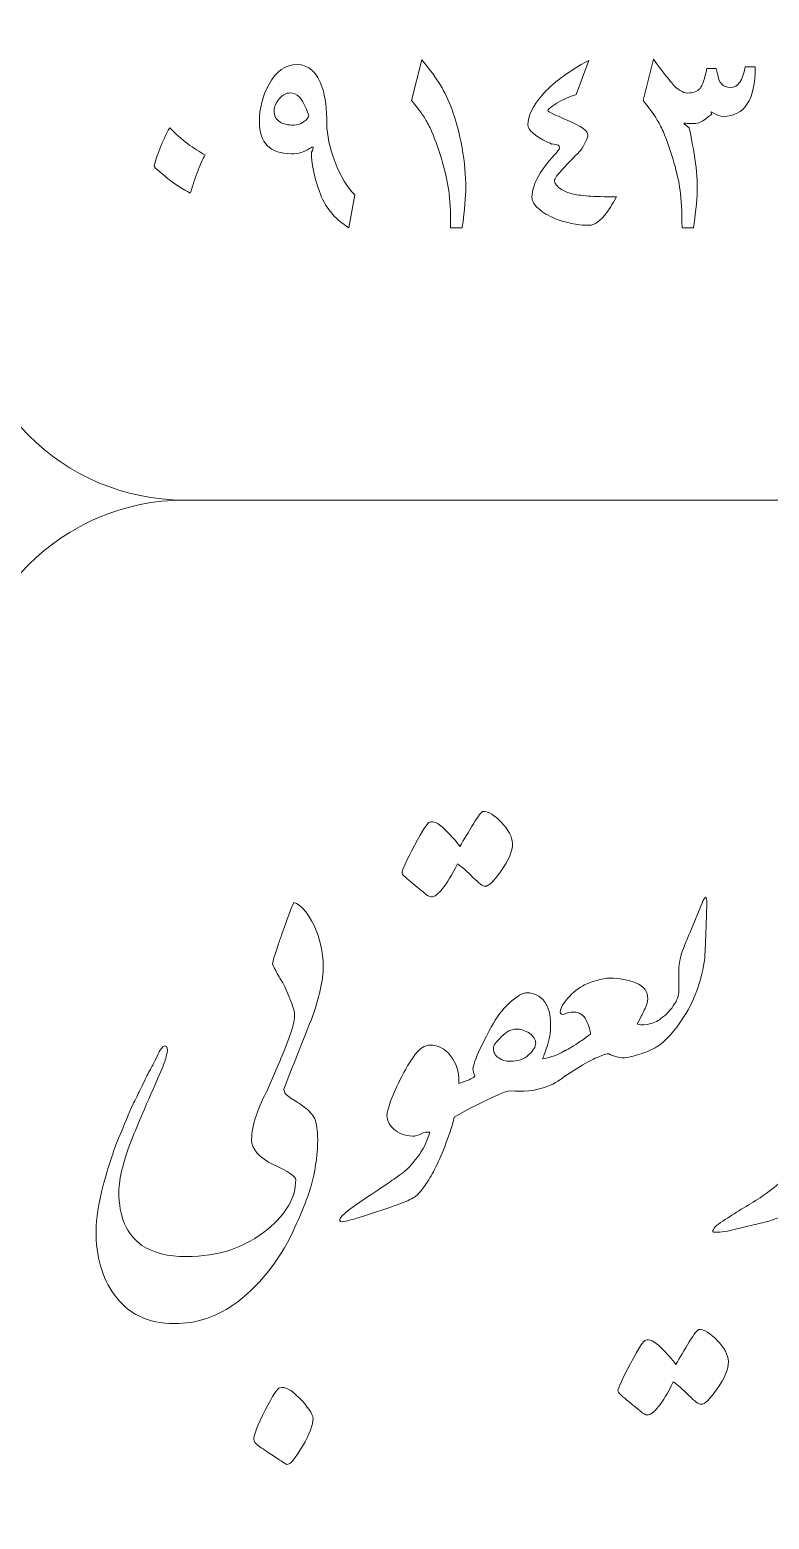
# Model space of a CAD drawing. Header units: millimetres. Extents: x 62 to 462, y 96 to 456.
# Drawn here: x 343.06 to 351.42, y 244.77 to 261.63 of the extents above; entities that cross this region are included whole.
import ezdxf

# ---------------------------------------------------------------- set-up
doc = ezdxf.new("R2010")
doc.units = ezdxf.units.MM
doc.header["$MEASUREMENT"] = 0
doc.layers.add('Layer 1', color=7, linetype='Continuous')

msp = doc.modelspace()

# ---------------------------------------------------------------- linework, layer by layer
at = {"layer": 'Layer 1', "color": 250, "lineweight": 18}
for points, knots in [([(344.8067, 276.3033), (344.8067, 276.3033), (359.8067, 276.3033), (359.8067, 276.3033), (361.1837, 276.3033), (362.3067, 275.1803), (362.3067, 273.8033), (362.3067, 273.8033), (362.3067, 258.8033), (362.3067, 258.8033), (362.3067, 257.4264), (361.1837, 256.3033), (359.8067, 256.3033), (359.8067, 256.3033), (344.8067, 256.3033), (344.8067, 256.3033), (343.4298, 256.3033), (342.3067, 257.4264), (342.3067, 258.8033), (342.3067, 258.8033), (342.3067, 273.8033), (342.3067, 273.8033), (342.3067, 275.1803), (343.4298, 276.3033), (344.8067, 276.3033)], [0, 0, 0, 0, 0.125, 0.125, 0.125, 0.25, 0.25, 0.25, 0.375, 0.375, 0.375, 0.5, 0.5, 0.5, 0.625, 0.625, 0.625, 0.75, 0.75, 0.75, 0.875, 0.875, 0.875, 1, 1, 1, 1]), ([(344.8067, 256.3033), (344.8067, 256.3033), (359.8067, 256.3033), (359.8067, 256.3033), (361.1837, 256.3033), (362.3067, 255.1803), (362.3067, 253.8033), (362.3067, 253.8033), (362.3067, 238.8033), (362.3067, 238.8033), (362.3067, 237.4264), (361.1837, 236.3033), (359.8067, 236.3033), (359.8067, 236.3033), (344.8067, 236.3033), (344.8067, 236.3033), (343.4298, 236.3033), (342.3067, 237.4264), (342.3067, 238.8033), (342.3067, 238.8033), (342.3067, 253.8033), (342.3067, 253.8033), (342.3067, 255.1803), (343.4298, 256.3033), (344.8067, 256.3033)], [0, 0, 0, 0, 0.125, 0.125, 0.125, 0.25, 0.25, 0.25, 0.375, 0.375, 0.375, 0.5, 0.5, 0.5, 0.625, 0.625, 0.625, 0.75, 0.75, 0.75, 0.875, 0.875, 0.875, 1, 1, 1, 1]), ([(347.2684, 252.0841), (347.2684, 252.1147), (347.3154, 252.217), (347.4095, 252.3945), (347.5036, 252.5709), (347.5612, 252.6591), (347.5812, 252.6591), (347.62, 252.6756), (347.6776, 252.6474), (347.7517, 252.5756), (347.827, 252.5027), (347.8834, 252.4392), (347.9222, 252.3839), (347.9681, 252.4592), (348.0198, 252.545), (348.0763, 252.6391), (348.1327, 252.7332), (348.1692, 252.7802), (348.188, 252.7802), (348.2456, 252.7802), (348.3138, 252.7379), (348.3926, 252.6544), (348.4726, 252.5709), (348.5137, 252.4921), (348.5184, 252.418), (348.5184, 252.331), (348.4761, 252.2275), (348.3914, 252.1088), (348.3079, 251.9912), (348.2479, 251.9324), (348.208, 251.9324), (348.1833, 251.9324), (348.1374, 251.9665), (348.0704, 252.0323), (348.0045, 252.0994), (347.9457, 252.1511), (347.8952, 252.1876), (347.7705, 251.9371), (347.6717, 251.8124), (347.5988, 251.8124), (347.58, 251.8124), (347.5542, 251.8266), (347.5189, 251.8571), (347.4871, 251.8842), (347.4377, 251.9253), (347.3695, 251.9806), (347.3013, 252.0359), (347.2684, 252.07), (347.2684, 252.0841)], [0, 0, 0, 0, 0.0625, 0.0625, 0.0625, 0.125, 0.125, 0.125, 0.1875, 0.1875, 0.1875, 0.25, 0.25, 0.25, 0.3125, 0.3125, 0.3125, 0.375, 0.375, 0.375, 0.4375, 0.4375, 0.4375, 0.5, 0.5, 0.5, 0.5625, 0.5625, 0.5625, 0.625, 0.625, 0.625, 0.6875, 0.6875, 0.6875, 0.75, 0.75, 0.75, 0.8125, 0.8125, 0.8125, 0.875, 0.875, 0.875, 0.9375, 0.9375, 0.9375, 1, 1, 1, 1]), ([(346.0655, 248.6092), (346.0655, 248.6481), (345.9831, 248.7057), (345.8173, 248.7809), (345.6492, 248.8597), (345.5657, 248.955), (345.5657, 249.0679), (345.5657, 249.1478), (345.5833, 249.2395), (345.6198, 249.3418), (345.6551, 249.443), (345.6974, 249.5406), (345.748, 249.6323), (345.748, 249.6323), (345.7492, 249.6344), (345.7492, 249.6344), (345.7492, 249.6344), (345.7491, 249.6347), (345.7491, 249.6347), (345.8267, 249.8181), (345.8761, 249.9345), (345.8973, 249.9827), (346.0008, 250.2238), (346.0525, 250.3884), (346.0525, 250.4755), (346.0525, 250.5049), (346.0384, 250.5566), (346.0102, 250.6307), (345.9784, 250.7106), (345.9478, 250.7812), (345.9173, 250.84), (345.9043, 250.8635), (345.8902, 250.8859), (345.8761, 250.9094), (345.862, 250.9329), (345.8502, 250.9552), (345.8385, 250.9788), (345.8103, 251.0199), (345.7997, 251.0517), (345.8044, 251.0752), (345.8244, 251.1387), (345.8432, 251.1963), (345.8596, 251.2469), (345.8749, 251.2974), (345.8902, 251.3409), (345.9043, 251.3774), (345.9655, 251.562), (346.0125, 251.6855), (346.0454, 251.7502), (346.1231, 251.7243), (346.1995, 251.6373), (346.2724, 251.4879), (346.3418, 251.3386), (346.3759, 251.1857), (346.3759, 251.0305), (346.3759, 250.8694), (346.3312, 250.6671), (346.2418, 250.4237), (346.1889, 250.2932), (346.136, 250.1615), (346.0842, 250.0286), (346.0325, 249.8969), (345.9819, 249.7652), (345.9314, 249.6347), (345.9314, 249.6347), (345.9311, 249.6341), (345.9311, 249.6341), (345.9311, 249.6341), (345.9314, 249.6323), (345.9314, 249.6323), (345.9314, 249.6006), (345.9573, 249.5676), (346.009, 249.5359), (346.0607, 249.5041), (346.1125, 249.4688), (346.1654, 249.4312), (346.2183, 249.3924), (346.256, 249.3501), (346.2795, 249.3019), (346.3018, 249.249), (346.3136, 249.1713), (346.3136, 249.0679), (346.3136, 248.9162), (346.2936, 248.7609), (346.2548, 248.6022), (346.216, 248.4481), (346.1431, 248.2576), (346.0372, 248.0307), (345.8702, 247.6791), (345.6433, 247.3992), (345.3552, 247.1899), (345.2505, 247.1229), (345.1471, 247.0723), (345.0459, 247.0382), (344.9354, 247.0018), (344.8166, 246.9829), (344.6908, 246.9829), (344.3945, 246.9829), (344.1675, 247.0935), (344.0088, 247.3134), (343.8735, 247.5015), (343.8053, 247.7438), (343.8053, 248.0377), (343.8053, 248.1683), (343.8324, 248.3388), (343.8876, 248.5505), (343.9429, 248.7551), (344.0005, 248.9315), (344.0605, 249.0808), (344.1252, 249.2348), (344.1793, 249.3654), (344.2251, 249.47), (344.2392, 249.4959), (344.2592, 249.5347), (344.2839, 249.5864), (344.3098, 249.637), (344.3415, 249.7052), (344.3804, 249.7875), (344.4086, 249.8381), (344.4333, 249.8839), (344.4544, 249.9251), (344.4768, 249.9663), (344.4944, 250.0039), (344.5085, 250.0356), (344.5426, 250.098), (344.5685, 250.1274), (344.5873, 250.125), (344.6132, 250.1203), (344.6191, 250.0944), (344.6085, 250.0462), (344.5967, 249.9886), (344.5814, 249.9392), (344.5638, 249.8981), (344.4003, 249.5206), (344.2875, 249.2584), (344.2251, 249.109), (344.1181, 248.835), (344.064, 248.6245), (344.064, 248.4752), (344.064, 248.1918), (344.151, 247.9907), (344.3251, 247.8684), (344.4544, 247.7837), (344.6202, 247.7414), (344.8249, 247.7414), (345.1929, 247.7414), (345.4998, 247.8449), (345.748, 248.0507), (345.9596, 248.2282), (346.0655, 248.414), (346.0655, 248.6092)], [0, 0, 0, 0, 0.02, 0.02, 0.02, 0.04, 0.04, 0.04, 0.06, 0.06, 0.06, 0.08, 0.08, 0.08, 0.1, 0.1, 0.1, 0.12, 0.12, 0.12, 0.14, 0.14, 0.14, 0.16, 0.16, 0.16, 0.18, 0.18, 0.18, 0.2, 0.2, 0.2, 0.22, 0.22, 0.22, 0.24, 0.24, 0.24, 0.26, 0.26, 0.26, 0.28, 0.28, 0.28, 0.3, 0.3, 0.3, 0.32, 0.32, 0.32, 0.34, 0.34, 0.34, 0.36, 0.36, 0.36, 0.38, 0.38, 0.38, 0.4, 0.4, 0.4, 0.42, 0.42, 0.42, 0.44, 0.44, 0.44, 0.46, 0.46, 0.46, 0.48, 0.48, 0.48, 0.5, 0.5, 0.5, 0.52, 0.52, 0.52, 0.54, 0.54, 0.54, 0.56, 0.56, 0.56, 0.58, 0.58, 0.58, 0.6, 0.6, 0.6, 0.62, 0.62, 0.62, 0.64, 0.64, 0.64, 0.66, 0.66, 0.66, 0.68, 0.68, 0.68, 0.7, 0.7, 0.7, 0.72, 0.72, 0.72, 0.74, 0.74, 0.74, 0.76, 0.76, 0.76, 0.78, 0.78, 0.78, 0.8, 0.8, 0.8, 0.82, 0.82, 0.82, 0.84, 0.84, 0.84, 0.86, 0.86, 0.86, 0.88, 0.88, 0.88, 0.9, 0.9, 0.9, 0.92, 0.92, 0.92, 0.94, 0.94, 0.94, 0.96, 0.96, 0.96, 0.98, 0.98, 0.98, 1, 1, 1, 1]), ([(350.1965, 250.4343), (350.2517, 250.4731), (350.2988, 250.5213), (350.3376, 250.5789), (350.3787, 250.6366), (350.3999, 250.6942), (350.3999, 250.7518), (350.3999, 250.7518), (350.3999, 250.9788), (350.3999, 250.9788), (350.3999, 251.034), (350.4093, 251.0952), (350.427, 251.161), (350.4599, 251.2527), (350.4928, 251.3374), (350.5269, 251.4127), (350.5269, 251.4127), (350.668, 251.7537), (350.668, 251.7537), (350.6704, 251.7702), (350.6821, 251.789), (350.7033, 251.809), (350.7127, 251.809), (350.7162, 251.7854), (350.7162, 251.7372), (350.7162, 251.7372), (350.7104, 251.4926), (350.7104, 251.4926), (350.7104, 251.4926), (350.6962, 251.1963), (350.6962, 251.1963), (350.6962, 251.0928), (350.6751, 250.9752), (350.6339, 250.8447), (350.5951, 250.713), (350.5445, 250.5978), (350.4822, 250.4966), (350.3885, 250.3432), (350.2937, 250.2259), (350.1976, 250.146), (350.1976, 250.146), (350.1965, 250.1438), (350.1965, 250.1438), (350.1412, 250.1074), (350.0789, 250.0756), (350.0107, 250.0498), (349.9413, 250.0227), (349.8743, 250.0051), (349.8108, 249.9957), (349.7755, 249.9886), (349.739, 249.991), (349.7002, 250.0004), (349.6614, 250.011), (349.6308, 250.0227), (349.6108, 250.0368), (349.5826, 250.0368), (349.5438, 250.0251), (349.4933, 250.0027), (349.445, 249.9816), (349.3851, 249.9522), (349.3145, 249.9134), (349.3145, 249.9134), (349.1111, 249.7852), (349.1111, 249.7852), (349.1111, 249.7852), (349.1108, 249.7861), (349.1108, 249.7861), (349.0462, 249.7286), (348.9686, 249.6851), (348.8771, 249.6558), (348.7736, 249.6158), (348.6431, 249.6041), (348.4843, 249.617), (348.4514, 249.617), (348.3044, 249.5523), (348.0398, 249.4206), (348.0398, 249.4206), (347.8581, 249.3204), (347.8581, 249.3204), (347.8581, 249.3204), (347.8446, 249.2678), (347.8446, 249.2678), (347.8305, 249.2101), (347.8129, 249.1549), (347.7952, 249.1043), (347.7141, 248.8821), (347.64, 248.7174), (347.5706, 248.6116), (347.5024, 248.5058), (347.4483, 248.4411), (347.4095, 248.4152), (347.3696, 248.3905), (347.3119, 248.3635), (347.2331, 248.3341), (347.1555, 248.3059), (347.0368, 248.2659), (346.8768, 248.2141), (346.7169, 248.1624), (346.6228, 248.1365), (346.5923, 248.1365), (346.5746, 248.1365), (346.5652, 248.1412), (346.5652, 248.1506), (346.5464, 248.1753), (346.6417, 248.2588), (346.851, 248.3988), (347.0603, 248.5387), (347.1955, 248.6304), (347.2555, 248.6739), (347.3166, 248.7174), (347.379, 248.7809), (347.4413, 248.8656), (347.5048, 248.9491), (347.5518, 249.0443), (347.5812, 249.149), (347.5495, 249.1537), (347.5165, 249.1478), (347.4836, 249.1302), (347.4495, 249.1137), (347.4166, 249.1043), (347.3848, 249.1043), (347.3002, 249.1067), (347.2284, 249.1349), (347.1708, 249.1878), (347.1144, 249.2395), (347.0897, 249.2983), (347.0991, 249.363), (347.1085, 249.4018), (347.1214, 249.4477), (347.1391, 249.4994), (347.1555, 249.5512), (347.192, 249.6335), (347.2473, 249.7452), (347.3025, 249.8581), (347.3578, 249.951), (347.4142, 250.0239), (347.4707, 250.098), (347.5259, 250.1344), (347.5812, 250.1344), (347.6753, 250.1344), (347.7541, 250.0944), (347.8176, 250.0145), (347.8811, 249.9333), (347.9117, 249.8369), (347.9117, 249.7252), (347.9117, 249.7252), (347.9115, 249.7016), (347.9115, 249.7016), (347.9115, 249.7016), (347.9763, 249.724), (347.9763, 249.724), (348.0527, 249.7522), (348.0916, 249.7722), (348.0916, 249.7863), (348.0774, 249.8098), (348.0704, 249.8381), (348.0704, 249.8722), (348.0751, 249.9027), (348.0868, 249.9404), (348.1057, 249.9862), (348.1374, 250.0709), (348.1962, 250.1908), (348.2809, 250.3449), (348.3338, 250.446), (348.4008, 250.5354), (348.4843, 250.613), (348.5666, 250.6894), (348.6337, 250.7271), (348.6842, 250.7271), (348.7642, 250.7271), (348.83, 250.693), (348.8806, 250.6271), (348.9265, 250.5624), (348.9488, 250.4778), (348.9488, 250.3719), (348.9488, 250.2779), (348.9359, 250.1932), (348.91, 250.1191), (348.8829, 250.0439), (348.8665, 249.998), (348.8594, 249.9792), (348.8594, 249.9792), (348.9006, 249.9862), (348.9006, 249.9862), (348.99, 250.0086), (349.0605, 250.0391), (349.1111, 250.0756), (349.1111, 250.0756), (349.1132, 250.072), (349.1132, 250.072), (349.1543, 250.0933), (349.2123, 250.1282), (349.2863, 250.178), (349.3028, 250.1874), (349.3404, 250.2144), (349.4004, 250.2579), (349.4004, 250.2944), (349.3839, 250.3473), (349.3521, 250.4167), (349.318, 250.479), (349.271, 250.5096), (349.211, 250.5096), (349.1722, 250.5096), (349.1322, 250.5002), (349.0899, 250.4813), (349.0605, 250.4813), (349.0511, 250.5013), (349.0629, 250.5401), (349.0723, 250.5684), (349.0923, 250.6025), (349.1252, 250.6436), (349.1758, 250.7083), (349.2381, 250.7624), (349.3145, 250.8059), (349.3627, 250.8318), (349.4121, 250.8506), (349.4627, 250.8647), (349.525, 250.8835), (349.5767, 250.8929), (349.6214, 250.8929), (349.7261, 250.8929), (349.8249, 250.8741), (349.9178, 250.8376), (350.0048, 250.8035), (350.0483, 250.7436), (350.0483, 250.6577), (350.0483, 250.6283), (350.0377, 250.5919), (350.0177, 250.5484), (350.006, 250.5225), (349.9954, 250.499), (349.9848, 250.479), (349.9742, 250.4578), (349.9554, 250.4237), (349.9272, 250.3755), (349.9436, 250.3614), (349.9824, 250.3602), (350.0448, 250.3696), (350.1071, 250.3802), (350.1576, 250.4014), (350.1965, 250.4343)], [0, 0, 0, 0, 0.0125, 0.0125, 0.0125, 0.025, 0.025, 0.025, 0.0375, 0.0375, 0.0375, 0.05, 0.05, 0.05, 0.0625, 0.0625, 0.0625, 0.075, 0.075, 0.075, 0.0875, 0.0875, 0.0875, 0.1, 0.1, 0.1, 0.1125, 0.1125, 0.1125, 0.125, 0.125, 0.125, 0.1375, 0.1375, 0.1375, 0.15, 0.15, 0.15, 0.1625, 0.1625, 0.1625, 0.175, 0.175, 0.175, 0.1875, 0.1875, 0.1875, 0.2, 0.2, 0.2, 0.2125, 0.2125, 0.2125, 0.225, 0.225, 0.225, 0.2375, 0.2375, 0.2375, 0.25, 0.25, 0.25, 0.2625, 0.2625, 0.2625, 0.275, 0.275, 0.275, 0.2875, 0.2875, 0.2875, 0.3, 0.3, 0.3, 0.3125, 0.3125, 0.3125, 0.325, 0.325, 0.325, 0.3375, 0.3375, 0.3375, 0.35, 0.35, 0.35, 0.3625, 0.3625, 0.3625, 0.375, 0.375, 0.375, 0.3875, 0.3875, 0.3875, 0.4, 0.4, 0.4, 0.4125, 0.4125, 0.4125, 0.425, 0.425, 0.425, 0.4375, 0.4375, 0.4375, 0.45, 0.45, 0.45, 0.4625, 0.4625, 0.4625, 0.475, 0.475, 0.475, 0.4875, 0.4875, 0.4875, 0.5, 0.5, 0.5, 0.5125, 0.5125, 0.5125, 0.525, 0.525, 0.525, 0.5375, 0.5375, 0.5375, 0.55, 0.55, 0.55, 0.5625, 0.5625, 0.5625, 0.575, 0.575, 0.575, 0.5875, 0.5875, 0.5875, 0.6, 0.6, 0.6, 0.6125, 0.6125, 0.6125, 0.625, 0.625, 0.625, 0.6375, 0.6375, 0.6375, 0.65, 0.65, 0.65, 0.6625, 0.6625, 0.6625, 0.675, 0.675, 0.675, 0.6875, 0.6875, 0.6875, 0.7, 0.7, 0.7, 0.7125, 0.7125, 0.7125, 0.725, 0.725, 0.725, 0.7375, 0.7375, 0.7375, 0.75, 0.75, 0.75, 0.7625, 0.7625, 0.7625, 0.775, 0.775, 0.775, 0.7875, 0.7875, 0.7875, 0.8, 0.8, 0.8, 0.8125, 0.8125, 0.8125, 0.825, 0.825, 0.825, 0.8375, 0.8375, 0.8375, 0.85, 0.85, 0.85, 0.8625, 0.8625, 0.8625, 0.875, 0.875, 0.875, 0.8875, 0.8875, 0.8875, 0.9, 0.9, 0.9, 0.9125, 0.9125, 0.9125, 0.925, 0.925, 0.925, 0.9375, 0.9375, 0.9375, 0.95, 0.95, 0.95, 0.9625, 0.9625, 0.9625, 0.975, 0.975, 0.975, 0.9875, 0.9875, 0.9875, 1, 1, 1, 1]), ([(352.8812, 250.2896), (352.9388, 250.3379), (353.0211, 250.4037), (353.1293, 250.4896), (353.2351, 250.5695), (353.3069, 250.6224), (353.3468, 250.6471), (353.3468, 250.6471), (353.5938, 250.8094), (353.5938, 250.8094), (353.5879, 250.8141), (353.5632, 250.8294), (353.5221, 250.8541), (353.4903, 250.8706), (353.4738, 250.8929), (353.4738, 250.9235), (353.5338, 251.0563), (353.6161, 251.1881), (353.722, 251.3198), (353.8254, 251.4432), (353.8854, 251.4997), (353.9042, 251.4879), (354.09, 251.4244), (354.2006, 251.3833), (354.2347, 251.368), (354.357, 251.3103), (354.4181, 251.2445), (354.4181, 251.1716), (354.4181, 251.121), (354.3946, 251.0552), (354.3487, 250.9752), (354.2982, 250.8964), (354.2405, 250.8294), (354.177, 250.7718), (354.1053, 250.7118), (354.0218, 250.6636), (353.9254, 250.6271), (353.6749, 250.5425), (353.4703, 250.4578), (353.3104, 250.3731), (353.153, 250.291), (353.0115, 250.194), (352.8872, 250.0812), (352.8872, 250.0812), (352.8823, 250.0733), (352.8823, 250.0733), (352.8565, 250.058), (352.84, 250.0427), (352.8318, 250.0286), (352.8235, 250.0145), (352.82, 250.0074), (352.82, 250.0051), (352.84, 250.0098), (352.927, 250.0251), (353.0787, 250.0533), (353.1904, 250.0709), (353.2845, 250.0803), (353.3609, 250.0803), (353.4703, 250.0803), (353.5608, 250.0733), (353.629, 250.0603), (353.7008, 250.0462), (353.7361, 250.0133), (353.7361, 249.9604), (353.7361, 249.9392), (353.7231, 249.9004), (353.6984, 249.8428), (353.6655, 249.7828), (353.6243, 249.7228), (353.5738, 249.6641), (353.5397, 249.6241), (353.4174, 249.5617), (353.2069, 249.4747), (352.9976, 249.3865), (352.8682, 249.3277), (352.82, 249.2972), (352.7718, 249.2654), (352.7353, 249.2395), (352.7095, 249.2196), (352.6956, 249.2012), (352.6804, 249.1876), (352.664, 249.179), (352.6281, 249.1378), (352.6233, 249.105), (352.6507, 249.0808), (352.6777, 249.0549), (352.7236, 249.042), (352.7883, 249.0408), (352.8529, 249.0396), (352.9, 249.0396), (352.9294, 249.0396), (352.9752, 249.0349), (352.9988, 249.0079), (352.9988, 248.9597), (352.9988, 248.9256), (352.9799, 248.8527), (352.9435, 248.7433), (352.8788, 248.5505), (352.7953, 248.4023), (352.6918, 248.2988), (352.5837, 248.1906), (352.4661, 248.1365), (352.3367, 248.1365), (352.2156, 248.1365), (352.1203, 248.1977), (352.051, 248.3188), (351.9982, 248.4152), (351.9658, 248.5273), (351.955, 248.6547), (351.9082, 248.5842), (351.845, 248.4918), (351.7652, 248.3776), (351.717, 248.3176), (351.6758, 248.2753), (351.6405, 248.2506), (351.5947, 248.2177), (351.5488, 248.1918), (351.5018, 248.173), (351.4548, 248.153), (351.403, 248.1377), (351.3466, 248.1248), (351.2901, 248.1118), (351.2349, 248.0989), (351.1796, 248.0848), (351.1796, 248.0848), (350.9515, 248.0295), (350.9515, 248.0295), (350.8597, 248.0142), (350.8033, 248.0119), (350.7833, 248.0225), (350.7833, 248.0554), (350.8209, 248.0954), (350.8974, 248.1436), (350.9656, 248.1871), (351.0361, 248.2318), (351.1067, 248.2765), (351.1784, 248.3211), (351.249, 248.3647), (351.3207, 248.4082), (351.5018, 248.5352), (351.6382, 248.6539), (351.7276, 248.7633), (351.7958, 248.8491), (351.8499, 248.9232), (351.8887, 248.9879), (351.9145, 249.0243), (351.9522, 249.0878), (352.0027, 249.1772), (352.0027, 249.1772), (352.0361, 249.2455), (352.0361, 249.2455), (352.044, 249.2642), (352.0525, 249.2821), (352.0616, 249.2995), (352.0657, 249.3079), (352.0699, 249.3159), (352.0743, 249.3238), (352.0743, 249.3238), (352.1509, 249.4806), (352.1509, 249.4806), (352.185, 249.5512), (352.2191, 249.6088), (352.2509, 249.6523), (352.2802, 249.6958), (352.3085, 249.717), (352.3332, 249.7146), (352.3567, 249.7029), (352.3637, 249.6805), (352.3543, 249.6452), (352.3285, 249.57), (352.3132, 249.5206), (352.3061, 249.4971), (352.28, 249.4103), (352.263, 249.3417), (352.2554, 249.292), (352.267, 249.084), (352.301, 248.9713), (352.3579, 248.9526), (352.3826, 248.9785), (352.419, 249.0338), (352.4649, 249.1184), (352.4919, 249.169), (352.5131, 249.2031), (352.526, 249.2219), (352.5295, 249.2262), (352.5334, 249.2299), (352.5378, 249.233), (352.5585, 249.2585), (352.5841, 249.2855), (352.613, 249.3124), (352.6848, 249.3771), (352.7565, 249.4324), (352.8306, 249.4806), (352.9247, 249.5429), (353.0152, 249.597), (353.1022, 249.6429), (353.1093, 249.6476), (353.1587, 249.6723), (353.2504, 249.7158), (353.2504, 249.7381), (353.2139, 249.7546), (353.1399, 249.764), (353.0764, 249.7664), (352.9893, 249.764), (352.8823, 249.7569), (352.8823, 249.7569), (352.5237, 249.7287), (352.5237, 249.7287), (352.5072, 249.7287), (352.5025, 249.7428), (352.5096, 249.7699), (352.5237, 249.8299), (352.5684, 249.9169), (352.646, 250.0286), (352.7214, 250.14), (352.7991, 250.225), (352.8791, 250.2849), (352.8791, 250.2849), (352.8812, 250.2896), (352.8812, 250.2896)], [0, 0, 0, 0, 0.0136986, 0.0136986, 0.0136986, 0.0273973, 0.0273973, 0.0273973, 0.0410959, 0.0410959, 0.0410959, 0.0547945, 0.0547945, 0.0547945, 0.0684932, 0.0684932, 0.0684932, 0.0821918, 0.0821918, 0.0821918, 0.0958904, 0.0958904, 0.0958904, 0.109589, 0.109589, 0.109589, 0.1232877, 0.1232877, 0.1232877, 0.1369863, 0.1369863, 0.1369863, 0.1506849, 0.1506849, 0.1506849, 0.1643836, 0.1643836, 0.1643836, 0.1780822, 0.1780822, 0.1780822, 0.1917808, 0.1917808, 0.1917808, 0.2054795, 0.2054795, 0.2054795, 0.2191781, 0.2191781, 0.2191781, 0.2328767, 0.2328767, 0.2328767, 0.2465753, 0.2465753, 0.2465753, 0.260274, 0.260274, 0.260274, 0.2739726, 0.2739726, 0.2739726, 0.2876712, 0.2876712, 0.2876712, 0.3013699, 0.3013699, 0.3013699, 0.3150685, 0.3150685, 0.3150685, 0.3287671, 0.3287671, 0.3287671, 0.3424658, 0.3424658, 0.3424658, 0.3561644, 0.3561644, 0.3561644, 0.369863, 0.369863, 0.369863, 0.3835616, 0.3835616, 0.3835616, 0.3972603, 0.3972603, 0.3972603, 0.4109589, 0.4109589, 0.4109589, 0.4246575, 0.4246575, 0.4246575, 0.4383562, 0.4383562, 0.4383562, 0.4520548, 0.4520548, 0.4520548, 0.4657534, 0.4657534, 0.4657534, 0.4794521, 0.4794521, 0.4794521, 0.4931507, 0.4931507, 0.4931507, 0.5068493, 0.5068493, 0.5068493, 0.5205479, 0.5205479, 0.5205479, 0.5342466, 0.5342466, 0.5342466, 0.5479452, 0.5479452, 0.5479452, 0.5616438, 0.5616438, 0.5616438, 0.5753425, 0.5753425, 0.5753425, 0.5890411, 0.5890411, 0.5890411, 0.6027397, 0.6027397, 0.6027397, 0.6164384, 0.6164384, 0.6164384, 0.630137, 0.630137, 0.630137, 0.6438356, 0.6438356, 0.6438356, 0.6575342, 0.6575342, 0.6575342, 0.6712329, 0.6712329, 0.6712329, 0.6849315, 0.6849315, 0.6849315, 0.6986301, 0.6986301, 0.6986301, 0.7123288, 0.7123288, 0.7123288, 0.7260274, 0.7260274, 0.7260274, 0.739726, 0.739726, 0.739726, 0.7534247, 0.7534247, 0.7534247, 0.7671233, 0.7671233, 0.7671233, 0.7808219, 0.7808219, 0.7808219, 0.7945205, 0.7945205, 0.7945205, 0.8082192, 0.8082192, 0.8082192, 0.8219178, 0.8219178, 0.8219178, 0.8356164, 0.8356164, 0.8356164, 0.8493151, 0.8493151, 0.8493151, 0.8630137, 0.8630137, 0.8630137, 0.8767123, 0.8767123, 0.8767123, 0.890411, 0.890411, 0.890411, 0.9041096, 0.9041096, 0.9041096, 0.9178082, 0.9178082, 0.9178082, 0.9315068, 0.9315068, 0.9315068, 0.9452055, 0.9452055, 0.9452055, 0.9589041, 0.9589041, 0.9589041, 0.9726027, 0.9726027, 0.9726027, 0.9863014, 0.9863014, 0.9863014, 1, 1, 1, 1]), ([(348.7806, 250.1556), (348.7806, 250.1944), (348.7571, 250.232), (348.7113, 250.2685), (348.6607, 250.3014), (348.609, 250.3167), (348.556, 250.3167), (348.5055, 250.3167), (348.4514, 250.2884), (348.3949, 250.2308), (348.3326, 250.1756), (348.302, 250.132), (348.302, 250.1003), (348.302, 250.0497), (348.322, 250.0121), (348.3632, 249.9898), (348.3985, 249.9639), (348.4408, 249.9521), (348.4914, 249.9521), (348.576, 249.9521), (348.6466, 249.9756), (348.7007, 250.0239), (348.7536, 250.0721), (348.7806, 250.1156), (348.7806, 250.1556)], [0, 0, 0, 0, 0.125, 0.125, 0.125, 0.25, 0.25, 0.25, 0.375, 0.375, 0.375, 0.5, 0.5, 0.5, 0.625, 0.625, 0.625, 0.75, 0.75, 0.75, 0.875, 0.875, 0.875, 1, 1, 1, 1]), ([(349.7108, 246.221), (349.7108, 246.2069), (349.7449, 246.1728), (349.8119, 246.1175), (349.8802, 246.0622), (349.9295, 246.0211), (349.9625, 245.994), (349.9966, 245.9634), (350.0236, 245.9493), (350.0413, 245.9493), (350.1153, 245.9493), (350.2141, 246.074), (350.3376, 246.3244), (350.3882, 246.288), (350.4469, 246.2363), (350.514, 246.1692), (350.5798, 246.1022), (350.6257, 246.0693), (350.6516, 246.0693), (350.6904, 246.0693), (350.7515, 246.1281), (350.8338, 246.2457), (350.9185, 246.3644), (350.9608, 246.4679), (350.9608, 246.5549), (350.9573, 246.629), (350.915, 246.7078), (350.835, 246.7913), (350.7562, 246.8748), (350.688, 246.9171), (350.6304, 246.9171), (350.6128, 246.9171), (350.5751, 246.8701), (350.5187, 246.776), (350.4622, 246.6819), (350.4117, 246.5961), (350.3658, 246.5208), (350.3258, 246.5761), (350.2694, 246.6396), (350.1953, 246.7125), (350.12, 246.7842), (350.0636, 246.8125), (350.0248, 246.796), (350.0036, 246.796), (349.946, 246.7078), (349.8519, 246.5314), (349.7579, 246.3538), (349.7108, 246.2515), (349.7108, 246.221)], [0, 0, 0, 0, 0.0625, 0.0625, 0.0625, 0.125, 0.125, 0.125, 0.1875, 0.1875, 0.1875, 0.25, 0.25, 0.25, 0.3125, 0.3125, 0.3125, 0.375, 0.375, 0.375, 0.4375, 0.4375, 0.4375, 0.5, 0.5, 0.5, 0.5625, 0.5625, 0.5625, 0.625, 0.625, 0.625, 0.6875, 0.6875, 0.6875, 0.75, 0.75, 0.75, 0.8125, 0.8125, 0.8125, 0.875, 0.875, 0.875, 0.9375, 0.9375, 0.9375, 1, 1, 1, 1]), ([(345.5904, 245.673), (345.5904, 245.6483), (345.608, 245.6236), (345.6421, 245.6013), (345.6809, 245.573), (345.7409, 245.533), (345.8232, 245.479), (345.9043, 245.4249), (345.9525, 245.3943), (345.9655, 245.3872), (346.0031, 245.3872), (346.0607, 245.4566), (346.1419, 245.5942), (346.2218, 245.7318), (346.2618, 245.8376), (346.2618, 245.9105), (346.2548, 245.9658), (346.203, 246.0422), (346.1066, 246.1398), (346.0102, 246.2374), (345.9373, 246.2762), (345.8867, 246.2551), (345.8608, 246.2551), (345.8056, 246.1716), (345.7197, 246.0022), (345.6339, 245.8329), (345.5904, 245.7235), (345.5904, 245.673)], [0, 0, 0, 0, 0.1111111, 0.1111111, 0.1111111, 0.2222222, 0.2222222, 0.2222222, 0.3333333, 0.3333333, 0.3333333, 0.4444444, 0.4444444, 0.4444444, 0.5555556, 0.5555556, 0.5555556, 0.6666667, 0.6666667, 0.6666667, 0.7777778, 0.7777778, 0.7777778, 0.8888889, 0.8888889, 0.8888889, 1, 1, 1, 1])]:
    msp.add_open_spline(points, degree=3, knots=knots, dxfattribs=at)
at = {"layer": 'Layer 1', "color": 250, "lineweight": 9}
for points, knots in [([(347.9897, 259.8388), (347.9897, 259.7436), (347.9762, 259.5925), (347.9486, 259.3862), (347.9486, 259.3862), (347.8175, 259.3862), (347.8175, 259.3862), (347.8175, 259.5696), (347.8104, 259.7107), (347.7963, 259.8089), (347.7816, 259.907), (347.7587, 260.0123), (347.7264, 260.1246), (347.6911, 260.2486), (347.6493, 260.3668), (347.6023, 260.4779), (347.5794, 260.5296), (347.5547, 260.5766), (347.5282, 260.619), (347.4906, 260.6825), (347.4401, 260.7506), (347.3766, 260.8241), (347.3766, 260.8241), (347.4924, 261.2856), (347.4924, 261.2856), (347.5853, 261.1745), (347.6552, 261.0781), (347.7028, 260.9981), (347.751, 260.9176), (347.7928, 260.8288), (347.8298, 260.7312), (347.8792, 260.6013), (347.918, 260.4538), (347.9468, 260.2892), (347.9756, 260.1246), (347.9897, 259.9746), (347.9897, 259.8388)], [0, 0, 0, 0, 0.0833333, 0.0833333, 0.0833333, 0.1666667, 0.1666667, 0.1666667, 0.25, 0.25, 0.25, 0.3333333, 0.3333333, 0.3333333, 0.4166667, 0.4166667, 0.4166667, 0.5, 0.5, 0.5, 0.5833333, 0.5833333, 0.5833333, 0.6666667, 0.6666667, 0.6666667, 0.75, 0.75, 0.75, 0.8333333, 0.8333333, 0.8333333, 0.9166667, 0.9166667, 0.9166667, 1, 1, 1, 1]), ([(350.9856, 260.974), (351.0715, 260.974), (351.1261, 261.0516), (351.1491, 261.2063), (351.1491, 261.2063), (351.2649, 261.2063), (351.2649, 261.2063), (351.2649, 260.833), (351.1438, 260.6466), (350.9028, 260.6466), (350.8651, 260.6466), (350.8293, 260.6584), (350.7952, 260.6819), (350.7617, 260.7054), (350.754, 260.7007), (350.774, 260.6672), (350.7752, 260.673), (350.7523, 260.6572), (350.7046, 260.619), (350.6623, 260.5837), (350.6194, 260.5655), (350.5759, 260.5655), (350.57, 260.5655), (350.563, 260.5655), (350.5541, 260.5649), (350.5453, 260.5643), (350.5353, 260.5637), (350.5242, 260.5637), (350.5036, 260.5637), (350.483, 260.5661), (350.463, 260.5702), (350.443, 260.5743), (350.4601, 260.5566), (350.5153, 260.5173), (350.5306, 260.4649), (350.5494, 260.3668), (350.573, 260.2227), (350.5965, 260.0793), (350.6082, 259.9511), (350.6082, 259.8388), (350.6082, 259.7436), (350.5947, 259.5925), (350.5671, 259.3862), (350.5671, 259.3862), (350.436, 259.3862), (350.436, 259.3862), (350.436, 259.5696), (350.4289, 259.7107), (350.4148, 259.8089), (350.4001, 259.907), (350.3772, 260.0123), (350.3449, 260.1246), (350.3096, 260.2486), (350.2678, 260.3668), (350.2208, 260.4779), (350.1979, 260.5296), (350.1732, 260.5766), (350.1467, 260.619), (350.1091, 260.6825), (350.0586, 260.7506), (349.9951, 260.8241), (349.9951, 260.8241), (350.1126, 261.2927), (350.1126, 261.2927), (350.2126, 261.1592), (350.2814, 261.0699), (350.319, 261.024), (350.3848, 260.9482), (350.4448, 260.91), (350.5001, 260.91), (350.563, 260.91), (350.6094, 260.9282), (350.6394, 260.9635), (350.6682, 260.9981), (350.6941, 261.0734), (350.717, 261.1892), (350.717, 261.1892), (350.824, 261.1892), (350.824, 261.1892), (350.8398, 261.0975), (350.8592, 261.0387), (350.8822, 261.0128), (350.9051, 260.987), (350.9398, 260.974), (350.9856, 260.974)], [0, 0, 0, 0, 0.0357143, 0.0357143, 0.0357143, 0.0714286, 0.0714286, 0.0714286, 0.1071429, 0.1071429, 0.1071429, 0.1428571, 0.1428571, 0.1428571, 0.1785714, 0.1785714, 0.1785714, 0.2142857, 0.2142857, 0.2142857, 0.25, 0.25, 0.25, 0.2857143, 0.2857143, 0.2857143, 0.3214286, 0.3214286, 0.3214286, 0.3571429, 0.3571429, 0.3571429, 0.3928571, 0.3928571, 0.3928571, 0.4285714, 0.4285714, 0.4285714, 0.4642857, 0.4642857, 0.4642857, 0.5, 0.5, 0.5, 0.5357143, 0.5357143, 0.5357143, 0.5714286, 0.5714286, 0.5714286, 0.6071429, 0.6071429, 0.6071429, 0.6428571, 0.6428571, 0.6428571, 0.6785714, 0.6785714, 0.6785714, 0.7142857, 0.7142857, 0.7142857, 0.75, 0.75, 0.75, 0.7857143, 0.7857143, 0.7857143, 0.8214286, 0.8214286, 0.8214286, 0.8571429, 0.8571429, 0.8571429, 0.8928571, 0.8928571, 0.8928571, 0.9285714, 0.9285714, 0.9285714, 0.9642857, 0.9642857, 0.9642857, 1, 1, 1, 1]), ([(346.7322, 259.7595), (346.7322, 259.7595), (346.667, 259.3844), (346.667, 259.3844), (346.5035, 259.4873), (346.3924, 259.6249), (346.3324, 259.7959), (346.2731, 259.967), (346.2431, 260.1151), (346.2431, 260.2404), (346.2754, 260.2997), (346.2678, 260.3139), (346.2207, 260.2815), (346.1602, 260.2427), (346.092, 260.2227), (346.0173, 260.2227), (345.8956, 260.2227), (345.8051, 260.2533), (345.7446, 260.3133), (345.684, 260.3738), (345.654, 260.4655), (345.654, 260.5884), (345.654, 260.736), (345.6893, 260.8747), (345.7593, 261.0034), (345.8427, 261.1557), (345.9497, 261.2321), (346.0797, 261.2321), (346.2149, 261.2321), (346.3101, 261.1457), (346.3654, 260.9723), (346.4001, 260.8629), (346.4171, 260.7271), (346.4171, 260.5637), (346.4171, 260.4344), (346.4483, 260.2886), (346.5112, 260.1263), (346.5735, 259.9646), (346.6476, 259.8424), (346.7322, 259.7595)], [0, 0, 0, 0, 0.0769231, 0.0769231, 0.0769231, 0.1538462, 0.1538462, 0.1538462, 0.2307692, 0.2307692, 0.2307692, 0.3076923, 0.3076923, 0.3076923, 0.3846154, 0.3846154, 0.3846154, 0.4615385, 0.4615385, 0.4615385, 0.5384615, 0.5384615, 0.5384615, 0.6153846, 0.6153846, 0.6153846, 0.6923077, 0.6923077, 0.6923077, 0.7692308, 0.7692308, 0.7692308, 0.8461538, 0.8461538, 0.8461538, 0.9230769, 0.9230769, 0.9230769, 1, 1, 1, 1]), ([(349.6952, 259.7354), (349.6435, 259.646), (349.607, 259.5866), (349.5853, 259.5584), (349.5141, 259.4614), (349.4459, 259.4132), (349.3819, 259.4132), (349.3143, 259.4132), (349.2478, 259.4203), (349.1832, 259.4344), (349.1179, 259.4479), (349.0579, 259.4655), (349.0027, 259.4873), (348.9239, 259.5208), (348.8598, 259.559), (348.811, 259.6031), (348.7622, 259.6466), (348.7375, 259.6883), (348.7375, 259.7289), (348.7375, 259.8124), (348.7705, 259.9059), (348.8357, 260.0093), (348.8828, 260.0828), (348.9415, 260.1569), (349.0115, 260.2315), (349.0779, 260.3003), (349.0574, 260.335), (348.9498, 260.335), (348.9727, 260.3256), (348.9609, 260.3327), (348.9151, 260.3556), (348.7658, 260.4279), (348.6911, 260.4926), (348.6911, 260.5502), (348.6911, 260.6478), (348.7458, 260.7601), (348.8545, 260.8876), (348.9686, 261.0199), (349.1438, 261.151), (349.3801, 261.2803), (349.3801, 261.2803), (349.239, 260.8929), (349.239, 260.8929), (349.1632, 260.87), (349.0903, 260.8377), (349.0209, 260.7959), (348.9515, 260.7536), (348.9168, 260.726), (348.9168, 260.7118), (348.9168, 260.7019), (348.9927, 260.6642), (349.1444, 260.6002), (349.2954, 260.5361), (349.3713, 260.4814), (349.3713, 260.4367), (349.3713, 260.4179), (349.3601, 260.3867), (349.3378, 260.3427), (349.3154, 260.2986), (349.2943, 260.2668), (349.2749, 260.2468), (349.2131, 260.1828), (349.1514, 260.1193), (349.0909, 260.0558), (349.025, 259.9846), (348.9927, 259.9394), (348.9927, 259.92), (348.9927, 259.9006), (349.0033, 259.8788), (349.0256, 259.8559), (349.0609, 259.8183), (349.1167, 259.7895), (349.1926, 259.7701), (349.2325, 259.7595), (349.2931, 259.7512), (349.373, 259.7448), (349.4536, 259.7389), (349.5612, 259.7354), (349.6952, 259.7354)], [0, 0, 0, 0, 0.0384615, 0.0384615, 0.0384615, 0.0769231, 0.0769231, 0.0769231, 0.1153846, 0.1153846, 0.1153846, 0.1538462, 0.1538462, 0.1538462, 0.1923077, 0.1923077, 0.1923077, 0.2307692, 0.2307692, 0.2307692, 0.2692308, 0.2692308, 0.2692308, 0.3076923, 0.3076923, 0.3076923, 0.3461538, 0.3461538, 0.3461538, 0.3846154, 0.3846154, 0.3846154, 0.4230769, 0.4230769, 0.4230769, 0.4615385, 0.4615385, 0.4615385, 0.5, 0.5, 0.5, 0.5384615, 0.5384615, 0.5384615, 0.5769231, 0.5769231, 0.5769231, 0.6153846, 0.6153846, 0.6153846, 0.6538462, 0.6538462, 0.6538462, 0.6923077, 0.6923077, 0.6923077, 0.7307692, 0.7307692, 0.7307692, 0.7692308, 0.7692308, 0.7692308, 0.8076923, 0.8076923, 0.8076923, 0.8461538, 0.8461538, 0.8461538, 0.8846154, 0.8846154, 0.8846154, 0.9230769, 0.9230769, 0.9230769, 0.9615385, 0.9615385, 0.9615385, 1, 1, 1, 1]), ([(346.2119, 260.6572), (346.1767, 260.7601), (346.1402, 260.8306), (346.1038, 260.8671), (346.0738, 260.897), (346.0397, 260.9117), (346.0021, 260.9117), (345.9574, 260.9117), (345.9156, 260.8894), (345.878, 260.8447), (345.8404, 260.8), (345.821, 260.7559), (345.821, 260.7118), (345.821, 260.6525), (345.8427, 260.6096), (345.8868, 260.5831), (345.9256, 260.559), (345.9791, 260.5467), (346.0467, 260.5467), (346.0814, 260.5467), (346.1161, 260.559), (346.152, 260.5831), (346.1872, 260.6072), (346.2078, 260.6319), (346.2119, 260.6572)], [0, 0, 0, 0, 0.125, 0.125, 0.125, 0.25, 0.25, 0.25, 0.375, 0.375, 0.375, 0.5, 0.5, 0.5, 0.625, 0.625, 0.625, 0.75, 0.75, 0.75, 0.875, 0.875, 0.875, 1, 1, 1, 1]), ([(344.8721, 259.7771), (344.7857, 259.8218), (344.7075, 259.8718), (344.6375, 259.927), (344.5793, 259.9717), (344.5206, 260.0223), (344.4618, 260.0781), (344.4735, 260.1275), (344.4947, 260.1939), (344.5264, 260.2774), (344.5582, 260.3603), (344.5958, 260.4408), (344.6393, 260.5173), (344.7046, 260.4497), (344.7722, 260.3897), (344.8415, 260.3374), (344.9115, 260.285), (344.9768, 260.2427), (345.0391, 260.2092), (345.0114, 260.1598), (344.982, 260.0928), (344.9503, 260.0076), (344.9186, 259.9229), (344.8927, 259.8459), (344.8721, 259.7771)], [0, 0, 0, 0, 0.125, 0.125, 0.125, 0.25, 0.25, 0.25, 0.375, 0.375, 0.375, 0.5, 0.5, 0.5, 0.625, 0.625, 0.625, 0.75, 0.75, 0.75, 0.875, 0.875, 0.875, 1, 1, 1, 1])]:
    msp.add_open_spline(points, degree=3, knots=knots, dxfattribs=at)

doc.saveas('drawing.dxf')
